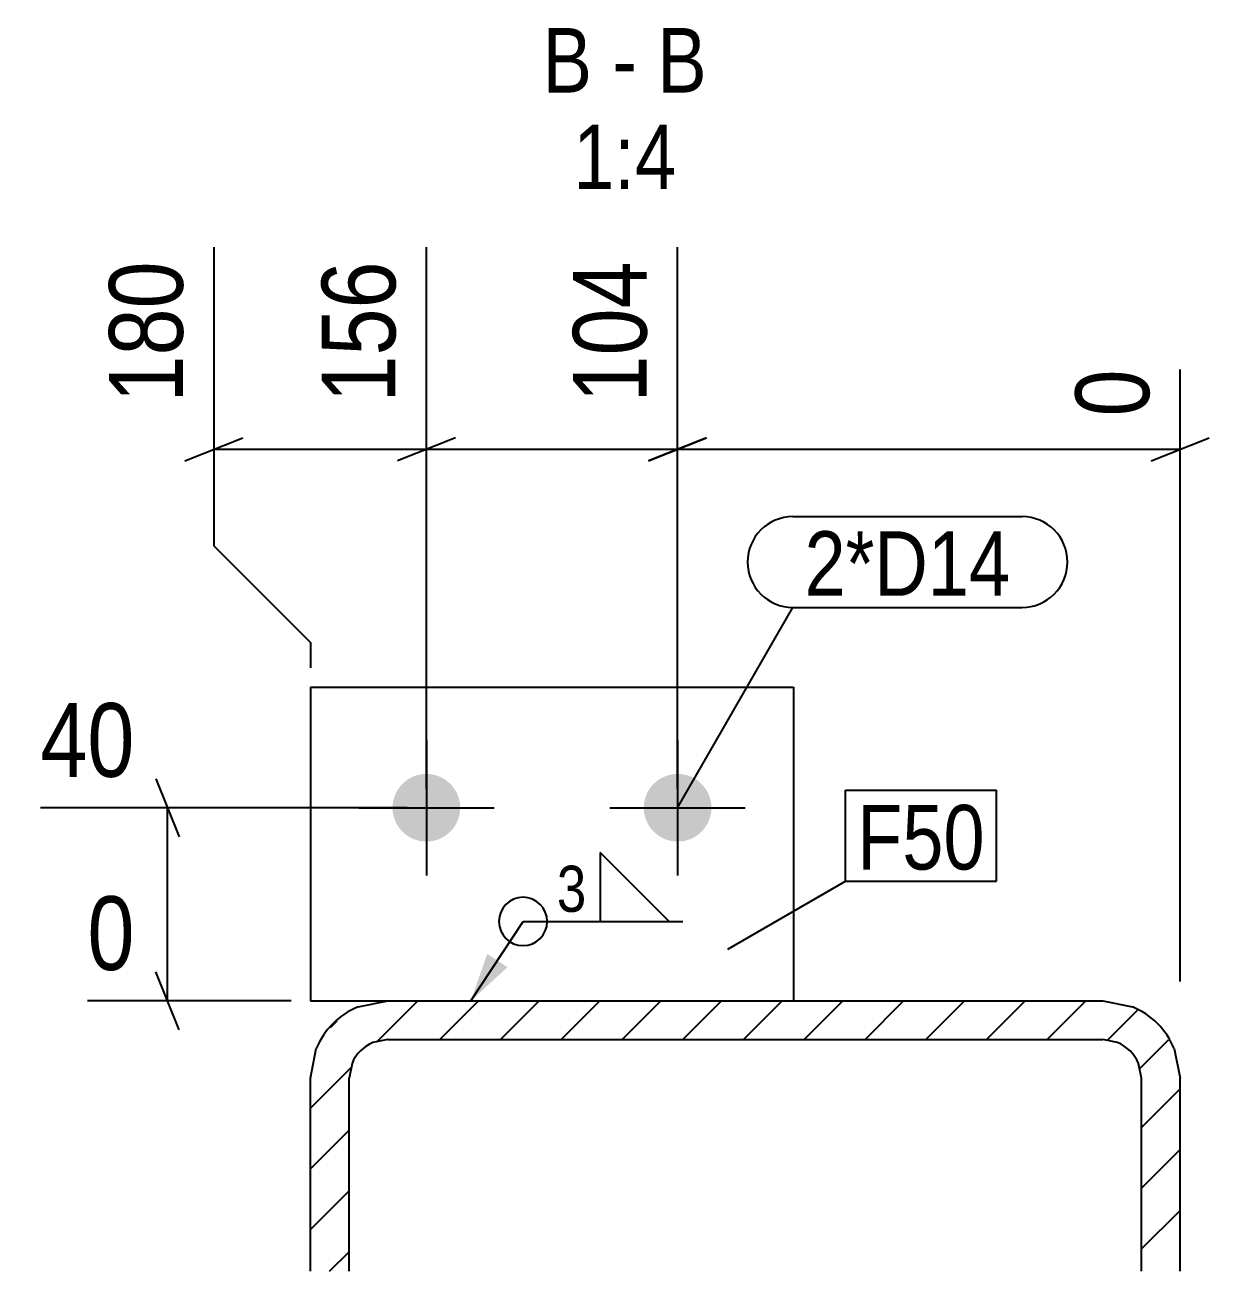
# Model space of a CAD drawing. Header units: millimetres. Extents: x 29 to 46980, y 8 to 1961.
# Drawn here: x 15483.1 to 15728.2, y 9.6 to 267.6 of the extents above; entities that cross this region are included whole.
import ezdxf

# ---------------------------------------------------------------- set-up
doc = ezdxf.new("R2010")
doc.units = ezdxf.units.MM
doc.linetypes.add('DXK_LINE_DOT2', pattern=[3.9198, 1.9599, -1.9599])
for name, color, linetype in [('MÅLSÆTNING', 7, 'Continuous'), ('STÅL', 7, 'Continuous'), ('TEKST', 7, 'Continuous')]:
    doc.layers.add(name, color=color, linetype=linetype)
doc.styles.add('Arial Narrow', font='ARIALN.TTF', dxfattribs={"height": 0.2})

msp = doc.modelspace()

# ---------------------------------------------------------------- hatches: boundary and pattern name
at = {"layer": 'STÅL', "linetype": 'Continuous'}
for points in [[(15573.2, 105.54, -1), (15559.2, 105.54, -1)], [(15625.2, 105.54, -1), (15611.2, 105.54, -1)]]:
    msp.add_hatch(color=96, dxfattribs=at).paths.add_polyline_path(points)
h = msp.add_hatch(dxfattribs=at)
h.set_pattern_fill('', scale=2.8, style=0, pattern_type=0)
h.set_pattern_definition([(45, (15722.197, 9.6), (-6.2862, 6.2862), [])])
h.paths.add_polyline_path([(15714.2, 9.6), (15722.2, 9.6), (15722.2, 49.54), (15720.98, 55.67), (15717.51, 60.86), (15712.32, 64.33), (15706.2, 65.54), (15558.2, 65.54), (15552.07, 64.33), (15546.88, 60.86), (15543.41, 55.67), (15542.2, 49.54), (15542.2, 9.6), (15550.2, 9.6), (15550.2, 49.54), (15550.81, 52.6), (15552.54, 55.2), (15555.14, 56.93), (15558.2, 57.54), (15706.2, 57.54), (15709.26, 56.93), (15711.85, 55.2), (15713.59, 52.6), (15714.2, 49.54)])
at = {"layer": 'TEKST', "linetype": 'Continuous'}
msp.add_hatch(color=3, dxfattribs=at).paths.add_polyline_path([(15582.98, 72.53), (15575.4, 65.54), (15578.81, 75.27)])

# ---------------------------------------------------------------- linework, layer by layer
at = {"layer": 'MÅLSÆTNING', "color": 7, "linetype": 'Continuous'}
for p, q in [((15522.2, 221.63), (15522.2, 159.76)), ((15566.2, 109.54), (15566.2, 221.63)), ((15566.2, 109.54), (15566.2, 221.63)), ((15618.2, 109.54), (15618.2, 221.63)), ((15618.2, 109.54), (15618.2, 221.63)), ((15722.2, 69.54), (15722.2, 196.31)), ((15516.2, 177.36), (15528.2, 182.16)), ((15572.2, 182.16), (15560.2, 177.36)), ((15572.2, 182.16), (15560.2, 177.36)), ((15624.2, 182.16), (15612.2, 177.36)), ((15612.2, 177.36), (15624.2, 182.16)), ((15716.2, 177.36), (15728.2, 182.16)), ((15522.2, 179.76), (15566.2, 179.76)), ((15566.2, 179.76), (15618.2, 179.76)), ((15618.2, 179.76), (15722.2, 179.76)), ((15522.2, 159.76), (15542.2, 139.76)), ((15542.2, 139.76), (15542.2, 134.54)), ((15510.21, 111.54), (15515.01, 99.54)), ((15562.2, 105.54), (15486.31, 105.54)), ((15512.61, 65.54), (15512.61, 105.54)), ((15515.01, 59.54), (15510.21, 71.54)), ((15538.2, 65.54), (15496.06, 65.54))]:
    msp.add_line(p, q, dxfattribs=at)
at = {"layer": 'STÅL', "color": 2, "linetype": 'Continuous'}
for p, q in [((15542.2, 130.54), (15542.2, 65.54)), ((15542.2, 130.54), (15642.2, 130.54)), ((15642.2, 130.54), (15642.2, 65.54)), ((15542.2, 65.54), (15558.2, 65.54)), ((15552.07, 64.33), (15558.2, 65.54)), ((15558.2, 65.54), (15706.2, 65.54)), ((15706.2, 65.54), (15712.32, 64.33)), ((15558.2, 57.54), (15555.14, 56.93)), ((15558.2, 57.54), (15706.2, 57.54)), ((15709.26, 56.93), (15706.2, 57.54)), ((15542.2, 49.54), (15543.41, 55.67)), ((15720.98, 55.67), (15722.2, 49.54)), ((15550.81, 52.6), (15550.2, 49.54)), ((15714.2, 49.54), (15713.59, 52.6)), ((15542.2, 9.6), (15542.2, 49.54)), ((15550.2, 9.6), (15550.2, 49.54)), ((15714.2, 9.6), (15714.2, 49.54)), ((15722.2, 9.6), (15722.2, 49.54))]:
    msp.add_line(p, q, dxfattribs=at)
at = {"layer": 'STÅL', "color": 96, "linetype": 'Continuous'}
for p, q in [((15566.2, 119.54), (15566.2, 91.54)), ((15618.2, 119.54), (15618.2, 91.54)), ((15552.2, 105.54), (15580.2, 105.54)), ((15604.2, 105.54), (15632.2, 105.54))]:
    msp.add_line(p, q, dxfattribs=at)
at = {"layer": 'STÅL', "color": 7, "linetype": 'DXK_LINE_DOT2'}
msp.add_line((15558.2, 65.54), (15642.2, 65.54), dxfattribs=at)
at = {"layer": 'STÅL', "color": 2, "linetype": 'Continuous'}
for centre, radius, start, end in [((15558.2, 49.54), 16, 112.5, 157.5), ((15706.2, 49.54), 16, 22.5, 67.5), ((15558.2, 49.54), 8, 112.5, 157.5), ((15706.2, 49.54), 8, 22.5, 67.5)]:
    msp.add_arc(centre, radius, start, end, dxfattribs=at)
at = {"layer": 'TEKST', "color": 7, "linetype": 'Continuous'}
for p, q in [((15642.07, 165.82), (15689.5, 165.82)), ((15618.2, 105.54), (15642.07, 147.02)), ((15642.07, 147.02), (15689.5, 147.02)), ((15652.96, 109.15), (15684.19, 109.15)), ((15652.96, 90.35), (15652.96, 109.15)), ((15684.19, 90.35), (15684.19, 109.15)), ((15628.57, 76.28), (15652.96, 90.35)), ((15652.96, 90.35), (15684.19, 90.35))]:
    msp.add_line(p, q, dxfattribs=at)
at = {"layer": 'TEKST', "color": 3, "linetype": 'Continuous'}
for p, q in [((15616.44, 81.99), (15602.16, 96.27)), ((15602.16, 96.27), (15602.16, 81.99)), ((15575.4, 65.54), (15586.21, 81.99)), ((15602.16, 81.99), (15616.44, 81.99))]:
    msp.add_line(p, q, dxfattribs=at)
at = {"layer": 'TEKST', "color": 7, "linetype": 'Continuous'}
for centre, start, end in [((15642.07, 156.42), 90, 270), ((15689.5, 156.42), 270, 90)]:
    msp.add_arc(centre, 9.4, start, end, dxfattribs=at)
at = {"layer": 'TEKST', "color": 3, "linetype": 'Continuous'}
msp.add_arc((15586.21, 81.99), 5, 90, 270, dxfattribs=at)

# ---------------------------------------------------------------- wipeouts: each hides what was drawn before it
at = {"color": 0, "linetype": 'Continuous'}
for points, layer in [([(15519, 221.92), (15496.6, 221.92), (15496.6, 186.27), (15519, 186.27)], 'MÅLSÆTNING'), ([(15563, 221.92), (15540.6, 221.92), (15540.6, 186.27), (15563, 186.27)], 'MÅLSÆTNING'), ([(15615, 221.92), (15592.6, 221.92), (15592.6, 186.27), (15615, 186.27)], 'MÅLSÆTNING'), ([(15600.51, 253.63), (15600.51, 267.63), (15590.28, 267.63), (15590.28, 253.63)], 'TEKST'), ([(15609.81, 253.63), (15609.81, 267.63), (15604.71, 267.63), (15604.71, 253.63)], 'TEKST'), ([(15624.23, 253.63), (15624.23, 267.63), (15614.01, 267.63), (15614.01, 253.63)], 'TEKST'), ([(15617.92, 233.63), (15617.92, 247.63), (15596.59, 247.63), (15596.59, 233.63)], 'TEKST')]:
    msp.add_wipeout(points, dxfattribs=at).dxf.layer = layer
at = {"color": 0}
for points in [[(15687.1, 149.42), (15687.1, 163.42), (15644.47, 163.42), (15644.47, 149.42)], [(15681.79, 92.75), (15681.79, 106.75), (15655.36, 106.75), (15655.36, 92.75)], [(15600.1, 83.19), (15600.1, 94.79), (15592.41, 94.79), (15592.41, 83.19)]]:
    msp.add_wipeout(points, dxfattribs=at).dxf.layer = 'TEKST'

# ---------------------------------------------------------------- next in the draw order: linework, layer by layer
at = {"layer": 'TEKST', "color": 3, "linetype": 'Continuous'}
msp.add_line((15586.21, 81.99), (15619.3, 81.99), dxfattribs=at)
msp.add_arc((15586.21, 81.99), 5, 270, 90, dxfattribs=at)

# ---------------------------------------------------------------- next in the draw order: texts
at = {"layer": 'MÅLSÆTNING', "color": 3, "linetype": 'Continuous', "style": 'Arial Narrow'}
for s, p in [('180', (15515.8, 189.47)), ('156', (15559.8, 189.47)), ('104', (15611.8, 189.47))]:
    msp.add_text(s, height=15.271, rotation=90.0002, dxfattribs=at).set_placement(p)
at = {"layer": 'TEKST', "color": 3, "linetype": 'Continuous', "style": 'Arial Narrow'}
for s, height, p in [('B', 13.36, (15590.28, 253.63)), ('B', 13.36, (15614.01, 253.63)), ('-', 13.36, (15604.71, 253.63)), ('1:4', 13.362, (15596.59, 233.63))]:
    msp.add_text(s, height=height, dxfattribs=at).set_placement(p)
at = {"layer": 'TEKST', "color": 3, "style": 'Arial Narrow'}
msp.add_text('3', height=9.54, dxfattribs=at).set_placement((15593.21, 83.99))

# ---------------------------------------------------------------- next in the draw order: wipeouts: each hides what was drawn before it
at = {"color": 0, "linetype": 'Continuous'}
for points in [[(15719, 199.51), (15696.6, 199.51), (15696.6, 183.36), (15719, 183.36)], [(15509.01, 108.74), (15509.01, 131.14), (15483.11, 131.14), (15483.11, 108.74)], [(15509.01, 68.74), (15509.01, 91.14), (15492.86, 91.14), (15492.86, 68.74)]]:
    msp.add_wipeout(points, dxfattribs=at).dxf.layer = 'MÅLSÆTNING'
at = {"color": 0}
for points in [[(15687.1, 149.42), (15687.1, 163.42), (15644.47, 163.42), (15644.47, 149.42)], [(15681.79, 92.75), (15681.79, 106.75), (15655.36, 106.75), (15655.36, 92.75)]]:
    msp.add_wipeout(points, dxfattribs=at).dxf.layer = 'TEKST'

# ---------------------------------------------------------------- next in the draw order: texts
at = {"layer": 'MÅLSÆTNING', "color": 3, "linetype": 'Continuous', "style": 'Arial Narrow'}
msp.add_text('0', height=15.27, rotation=90.0002, dxfattribs=at).set_placement((15715.8, 186.56))
for s, height, p in [('40', 15.271, (15486.31, 111.94)), ('0', 15.27, (15496.06, 71.94))]:
    msp.add_text(s, height=height, dxfattribs=at).set_placement(p)
at = {"layer": 'TEKST', "color": 3, "style": 'Arial Narrow'}
for s, p in [('2*D14', (15644.47, 149.42)), ('F50', (15655.36, 92.75))]:
    msp.add_text(s, height=13.362, dxfattribs=at).set_placement(p)

doc.saveas('drawing.dxf')
